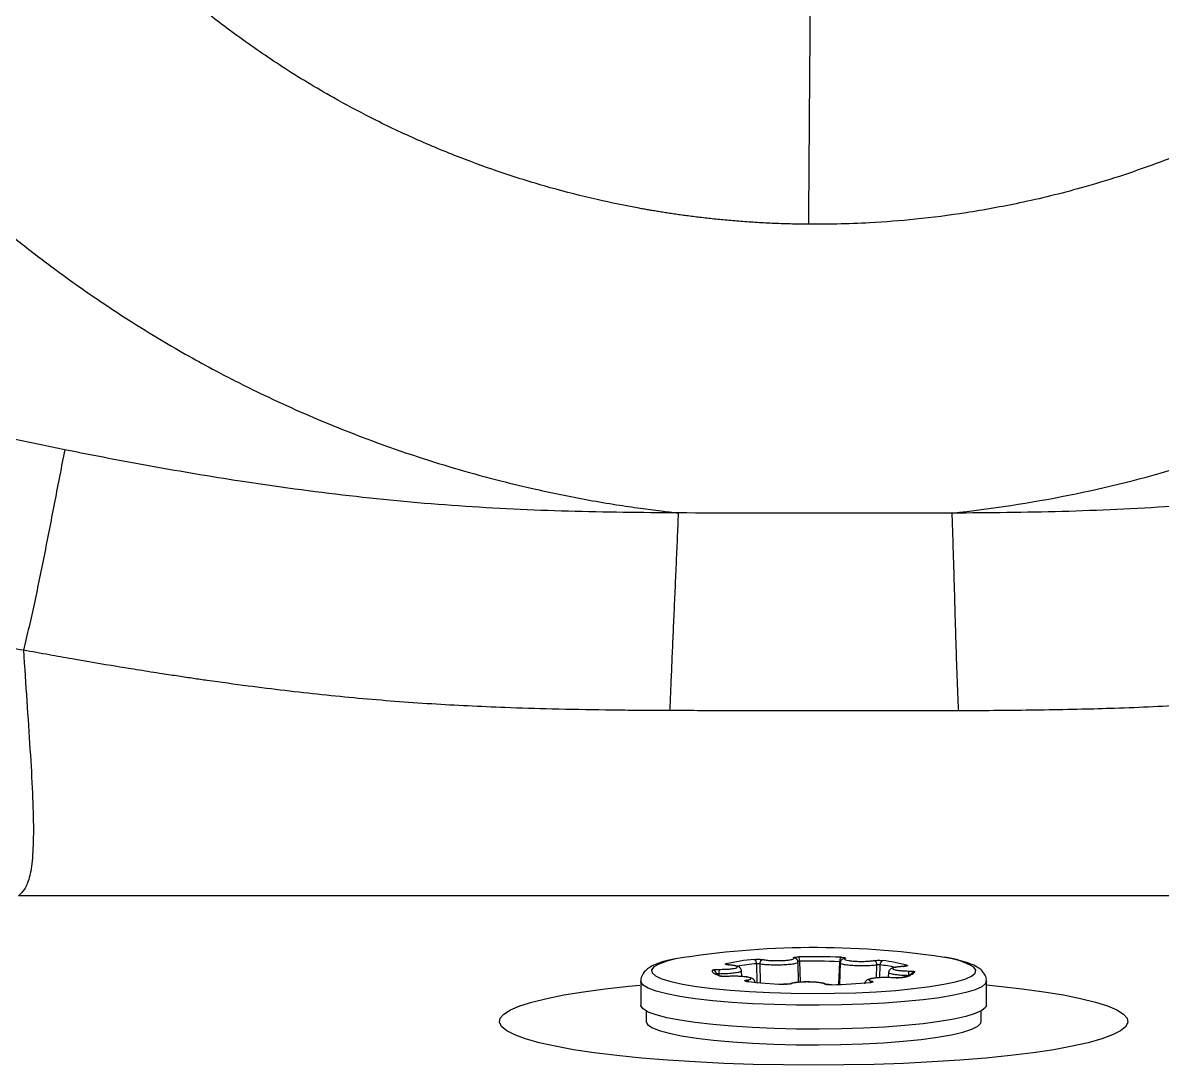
# Model space of a CAD drawing. Extents: x -54 to 18, y -18 to 89.
# Drawn here: x -31.5 to -26.06, y 7.1 to 12.07 of the extents above; entities that cross this region are included whole.
import ezdxf

# ---------------------------------------------------------------- set-up
doc = ezdxf.new("R2010")
doc.units = 0
doc.header["$MEASUREMENT"] = 0
doc.layers.add('GEOMETRY', color=2, linetype='Continuous', lineweight=25)

# ---------------------------------------------------------------- blocks, each defined once
blk = doc.blocks.new('2026 MINI-ASPIRE')
at = {"layer": 'GEOMETRY'}
for p, q in [((-10.4935, -41.0178), (-10.4939, -41.0178)), ((-4.7224, -42.8452), (-13.6433, -42.8453)), ((-10.2539, -43.1752), (-10.2522, -43.175)), ((-10.1169, -43.2586), (-10.1193, -43.1694)), ((-10.1051, -43.1708), (-10.1027, -43.2596)), ((-9.9194, -43.2582), (-9.9219, -43.1627)), ((-9.9151, -43.1578), (-9.9124, -43.2575)), ((-9.7271, -43.2684), (-9.7232, -43.1595)), ((-9.7209, -43.166), (-9.7244, -43.2683)), ((-9.5476, -43.2369), (-9.5454, -43.1757)), ((-9.531, -43.1745), (-9.5332, -43.2361)), ((-9.4203, -43.1822), (-9.4191, -43.1824)), ((-10.2998, -43.2184), (-10.2991, -43.228)), ((-10.2585, -43.2299), (-10.2598, -43.2298)), ((-10.1901, -43.2303), (-10.192, -43.2033)), ((-9.4901, -43.211), (-9.4918, -43.2355)), ((-9.4617, -43.2367), (-9.4634, -43.2368)), ((-10.6725, -43.2527), (-10.6725, -43.3666)), ((-9.9914, -43.2675), (-9.9905, -43.2673)), ((-9.5781, -43.2588), (-9.5762, -43.259)), ((-9.0225, -43.3666), (-9.0225, -43.2527)), ((-10.6475, -43.3947), (-10.6475, -43.4448)), ((-9.0475, -43.4448), (-9.0475, -43.3947))]:
    blk.add_line(p, q, dxfattribs=at)
at = {"layer": 'GEOMETRY', "flags": 128}
for points in [[(-10.5062, -43.1464), (-10.5488, -43.1573), (-10.5865, -43.1707), (-10.611, -43.1847), (-10.6219, -43.1991), (-10.6189, -43.2135), (-10.6022, -43.2277), (-10.5772, -43.2396)], [(-10.2982, -43.2276), (-10.3067, -43.2243), (-10.314, -43.2209), (-10.32, -43.2175), (-10.3248, -43.2141), (-10.3282, -43.2106), (-10.3303, -43.2071), (-10.3311, -43.2036), (-10.3306, -43.2001)], [(-10.2982, -43.2276), (-10.2947, -43.2278), (-10.2914, -43.2286)], [(-9.427, -43.2357), (-9.4253, -43.2353), (-9.422, -43.2352)], [(-9.1214, -43.241), (-9.0945, -43.2288), (-9.0767, -43.2146), (-9.0728, -43.2002), (-9.0826, -43.1858)], [(-9.8475, -43.6536), (-9.9922, -43.6526), (-10.1356, -43.6497), (-10.2764, -43.6449), (-10.4131, -43.6382), (-10.5445, -43.6297), (-10.6695, -43.6195), (-10.7867, -43.6076), (-10.8952, -43.5942), (-10.9939, -43.5795), (-11.0819, -43.5634), (-11.1584, -43.5463), (-11.2226, -43.5282), (-11.274, -43.5094), (-11.3121, -43.4899), (-11.3365, -43.47), (-11.347, -43.4499), (-11.3435, -43.4297), (-11.326, -43.4097), (-11.2948, -43.39), (-11.25, -43.3708), (-11.1921, -43.3523), (-11.1217, -43.3347), (-11.0393, -43.3181), (-10.9459, -43.3027), (-10.8421, -43.2886), (-10.7291, -43.276), (-10.6768, -43.2709)], [(-9.0225, -43.2531), (-9.0265, -43.2642), (-9.0443, -43.279), (-9.0758, -43.2933), (-9.1205, -43.307), (-9.1776, -43.3198), (-9.2462, -43.3314), (-9.3251, -43.3416), (-9.4129, -43.3503), (-9.5081, -43.3574), (-9.6092, -43.3627), (-9.7143, -43.366), (-9.8217, -43.3675), (-9.9296, -43.367), (-10.036, -43.3645), (-10.1393, -43.3601), (-10.2375, -43.3539), (-10.329, -43.346), (-10.4124, -43.3364), (-10.486, -43.3254), (-10.5487, -43.3132), (-10.5994, -43.3), (-10.6373, -43.2859), (-10.6616, -43.2713), (-10.672, -43.2563), (-10.6725, -43.2528)], [(-10.5772, -43.2396), (-10.5721, -43.2415), (-10.529, -43.2546), (-10.4737, -43.2668), (-10.4072, -43.2778), (-10.3308, -43.2875), (-10.2458, -43.2957), (-10.1536, -43.3023), (-10.056, -43.3071), (-9.9546, -43.31), (-9.8514, -43.3111), (-9.748, -43.3102), (-9.6465, -43.3074), (-9.5485, -43.3027), (-9.4559, -43.2963), (-9.3702, -43.2882), (-9.2931, -43.2786), (-9.2258, -43.2676), (-9.1697, -43.2555), (-9.1256, -43.2425), (-9.1214, -43.241)], [(-10.1664, -43.2538), (-10.1639, -43.2538), (-10.1638, -43.2538)], [(-9.9536, -43.2646), (-9.9573, -43.2648), (-9.9598, -43.2654)], [(-9.0225, -43.2705), (-8.9658, -43.276), (-8.8528, -43.2886), (-8.749, -43.3027), (-8.6556, -43.3181), (-8.5732, -43.3347), (-8.5028, -43.3523), (-8.4449, -43.3708), (-8.4001, -43.39), (-8.3689, -43.4097), (-8.3514, -43.4297), (-8.3479, -43.4499), (-8.3584, -43.47), (-8.3828, -43.4899), (-8.4209, -43.5094), (-8.4723, -43.5282), (-8.5365, -43.5463), (-8.613, -43.5634), (-8.701, -43.5795), (-8.7997, -43.5942), (-8.9082, -43.6076), (-9.0254, -43.6195), (-9.1504, -43.6297), (-9.2818, -43.6382), (-9.4185, -43.6449), (-9.5593, -43.6497), (-9.7027, -43.6526), (-9.8475, -43.6536)], [(-9.0225, -43.3666), (-9.0265, -43.378), (-9.0443, -43.3929), (-9.0758, -43.4072), (-9.1205, -43.4209), (-9.1776, -43.4336), (-9.2462, -43.4452), (-9.3251, -43.4555), (-9.4129, -43.4642), (-9.5081, -43.4713), (-9.6092, -43.4765), (-9.7143, -43.4799), (-9.8217, -43.4814), (-9.9296, -43.4809), (-10.036, -43.4784), (-10.1393, -43.474), (-10.2375, -43.4678), (-10.329, -43.4598), (-10.4124, -43.4503), (-10.486, -43.4393), (-10.5487, -43.4271), (-10.5994, -43.4138), (-10.6373, -43.3998), (-10.6616, -43.3851), (-10.672, -43.3702), (-10.6725, -43.3666)], [(-10.6475, -43.4448), (-10.6408, -43.4591), (-10.6201, -43.4737), (-10.5855, -43.4878), (-10.5378, -43.5011), (-10.4778, -43.5134), (-10.4065, -43.5245), (-10.3252, -43.5341), (-10.2354, -43.5422), (-10.1387, -43.5485), (-10.0368, -43.553), (-9.9315, -43.5556), (-9.8247, -43.5561), (-9.7184, -43.5547)], [(-9.7184, -43.5547), (-9.6143, -43.5513), (-9.5144, -43.5461), (-9.4204, -43.539), (-9.334, -43.5302), (-9.2568, -43.5199), (-9.1902, -43.5083), (-9.1353, -43.4956), (-9.093, -43.4819), (-9.0643, -43.4676), (-9.0495, -43.4528), (-9.0475, -43.4448)]]:
    blk.add_lwpolyline(points, dxfattribs=at)
at = {"layer": 'GEOMETRY'}
for centre, radius, start, end in [((-9.8412, -47.2099), 4.1175, 81.4906, 99.2945), ((-10.0369, -44.2083), 1.0637, 95.0739, 102.4126), ((-10.2673, -43.1868), 0.0175, 44.578, 84.2802), ((-10.0005, -44.4102), 1.2465, 95.4703, 99.8145), ((-10.1401, -43.1675), 0.0209, 354.9204, 64.0788), ((-10.0846, -43.1699), 0.0205, 101.1023, 182.6563), ((-9.9426, -43.1606), 0.0191, 42.2422, 91.5992), ((-9.8476, -46.5482), 3.4123, 87.8215, 91.1832), ((-9.9673, -43.1542), 0.0522, 356.0283, 19.6399), ((-9.8476, -46.4286), 3.2715, 87.8215, 91.1832), ((-9.6921, -43.1561), 0.0313, 145.4479, 186.1232), ((-9.6981, -43.1617), 0.018, 87.4182, 114.9398), ((-9.5659, -43.1742), 0.0206, 355.7693, 74.4574), ((-9.5106, -43.1733), 0.0204, 109.3545, 183.3444), ((-9.6433, -44.0748), 0.9073, 78.1549, 82.8891), ((-9.5912, -43.8263), 0.6763, 73.7837, 83.733), ((-9.4011, -43.1955), 0.0187, 94.0097, 131.3638), ((-9.2768, -43.5326), 0.3974, 60.7493, 83.5183), ((-10.3306, -43.2201), 0.0201, 4.3127, 89.7822), ((-10.1978, -43.2142), 0.1021, 169.7983, 182.364), ((-9.4346, -43.1351), 0.1009, 277.1559, 313.3786), ((-9.2342, -43.222), 0.1606, 173.5387, 181.5089), ((-9.3655, -43.2282), 0.0197, 89.1888, 149.0192), ((-10.1712, -43.2629), 0.0153, 31.9193, 79.6398), ((-9.9007, -40.9772), 2.292, 263.3432, 267.7304), ((-9.7965, -43.2855), 0.0195, 65.8021, 91.2579), ((-9.8238, -40.5335), 2.7366, 271.2932, 275.1896), ((-9.5666, -43.2695), 0.0166, 97.5534, 141.9306)]:
    blk.add_arc(centre, radius, start, end, dxfattribs=at)
for points, knots in [([(-9.8709, -39.6402), (-9.8859, -39.64), (-9.9154, -39.6397), (-9.9594, -39.6388), (-10.0025, -39.6374), (-10.0447, -39.6357), (-10.086, -39.6337), (-10.1264, -39.6314), (-10.1658, -39.6288), (-10.2043, -39.6259), (-10.2418, -39.6228), (-10.2784, -39.6195), (-10.3139, -39.616), (-10.3485, -39.6123), (-10.382, -39.6085), (-10.4145, -39.6046), (-10.4459, -39.6005), (-10.4763, -39.5965), (-10.5056, -39.5923), (-10.5338, -39.5882), (-10.561, -39.584), (-10.587, -39.5799), (-10.612, -39.5757), (-10.6358, -39.5717), (-10.6585, -39.5677), (-10.7404, -39.5529), (-10.8897, -39.5222), (-11.1079, -39.4666), (-11.326, -39.3992), (-11.5412, -39.3213), (-11.7516, -39.2335), (-11.9534, -39.1373), (-12.1658, -39.0236), (-12.3793, -38.8944), (-12.5948, -38.7462), (-12.749, -38.6277), (-12.8534, -38.5417), (-12.9177, -38.4868), (-12.9812, -38.4305), (-13.0439, -38.3728), (-13.1058, -38.3139), (-13.1462, -38.2737), (-13.1664, -38.2535)], [0, 0, 0, 0, 0.01221, 0.024194, 0.035947, 0.047464, 0.05874, 0.069771, 0.080553, 0.09108, 0.10135, 0.111358, 0.1211, 0.130573, 0.139771, 0.148693, 0.157335, 0.165692, 0.173763, 0.181544, 0.189032, 0.196223, 0.203117, 0.209709, 0.215998, 0.221981, 0.27774, 0.340703, 0.406085, 0.464337, 0.527849, 0.592467, 0.647115, 0.724868, 0.796442, 0.860943, 0.883928, 0.906994, 0.930138, 0.953356, 0.976644, 1, 1, 1, 1]), ([(-6.5056, -38.2535), (-6.5162, -38.264), (-6.5373, -38.2852), (-6.5695, -38.3167), (-6.6021, -38.348), (-6.6352, -38.3792), (-6.6687, -38.4102), (-6.7027, -38.441), (-6.7372, -38.4716), (-6.7722, -38.5021), (-6.8077, -38.5323), (-6.8436, -38.5624), (-6.88, -38.5922), (-6.9168, -38.6218), (-6.9542, -38.6512), (-6.992, -38.6803), (-7.0303, -38.7092), (-7.0691, -38.7378), (-7.1083, -38.7661), (-7.2117, -38.8392), (-7.3501, -38.9298), (-7.554, -39.0499), (-7.7393, -39.1478), (-7.9513, -39.2469), (-8.1612, -39.3333), (-8.3715, -39.4077), (-8.6058, -39.4785), (-8.8495, -39.5382), (-9.1142, -39.5866), (-9.3527, -39.6171), (-9.5588, -39.6333), (-9.7163, -39.6393), (-9.8138, -39.6405), (-9.8586, -39.6403), (-9.8709, -39.6402)], [0, 0, 0, 0, 0.011976, 0.024014, 0.036114, 0.048275, 0.060498, 0.072783, 0.085128, 0.097536, 0.110004, 0.122533, 0.135123, 0.147773, 0.160484, 0.173254, 0.186085, 0.198975, 0.211925, 0.224934, 0.300646, 0.344601, 0.41485, 0.468775, 0.532381, 0.596954, 0.647718, 0.728786, 0.798175, 0.863611, 0.921762, 0.964011, 0.990125, 1, 1, 1, 1]), ([(-9.8709, -39.6402), (-9.8706, -39.595), (-9.8703, -39.5499), (-9.8696, -39.4599), (-9.8693, -39.4148), (-9.8686, -39.3248), (-9.8683, -39.2797), (-9.8676, -39.1896), (-9.8673, -39.1445), (-9.8666, -39.0545), (-9.8662, -39.0095), (-9.8656, -38.9195), (-9.8652, -38.8746), (-9.8646, -38.7849), (-9.8642, -38.7401), (-9.8636, -38.6504), (-9.8632, -38.6055), (-9.8629, -38.5605)], [0, 0, 0, 0, 0.125, 0.125, 0.25, 0.25, 0.375, 0.375, 0.5, 0.5, 0.625, 0.625, 0.75, 0.75, 0.875, 0.875, 1, 1, 1, 1]), ([(-14.2076, -39.2099), (-14.1959, -39.2219), (-14.1712, -39.2471), (-14.1317, -39.2866), (-14.0878, -39.3296), (-14.0394, -39.3761), (-13.9864, -39.4259), (-13.9286, -39.4788), (-13.8661, -39.5345), (-13.7986, -39.593), (-13.7249, -39.655), (-13.6181, -39.7416), (-13.4904, -39.8399), (-13.348, -39.9427), (-13.2276, -40.025), (-13.1003, -40.108), (-12.9706, -40.1881), (-12.8314, -40.2689), (-12.6826, -40.3503), (-12.4638, -40.4616), (-12.1444, -40.6052), (-11.7534, -40.7496), (-11.4189, -40.8468), (-11.1456, -40.9123), (-10.9611, -40.9497), (-10.7939, -40.9781), (-10.6797, -40.995), (-10.5815, -41.0079), (-10.5213, -41.0147), (-10.4939, -41.0178)], [0, 0, 0, 0, 0.011902, 0.025155, 0.039752, 0.055687, 0.072951, 0.091536, 0.11143, 0.132622, 0.1551, 0.180041, 0.230501, 0.269845, 0.305089, 0.334313, 0.378096, 0.4136, 0.448862, 0.498915, 0.588329, 0.698042, 0.795448, 0.836198, 0.898096, 0.929507, 0.956893, 0.98036, 1, 1, 1, 1]), ([(-9.1865, -41.0187), (-8.9986, -40.9985), (-8.813, -40.9699), (-8.4487, -40.8965), (-8.2699, -40.8518), (-7.921, -40.748), (-7.7509, -40.6889), (-7.4207, -40.558), (-7.2607, -40.4862), (-6.9518, -40.3318), (-6.8029, -40.2492), (-6.517, -40.075), (-6.38, -39.9835), (-5.9872, -39.6984), (-5.75, -39.4943), (-5.5369, -39.283)], [0, 0, 0, 0, 0.125, 0.125, 0.25, 0.25, 0.375, 0.375, 0.5, 0.5, 0.625, 0.625, 0.75, 0.75, 1, 1, 1, 1]), ([(-13.5427, -40.6913), (-13.5838, -40.6829), (-13.6249, -40.6745), (-13.7069, -40.657), (-13.7478, -40.6477), (-13.8291, -40.6269), (-13.8694, -40.6152), (-13.9494, -40.5892), (-13.989, -40.5747), (-14.0286, -40.5599)], [0, 0, 0, 0, 0.25, 0.25, 0.5, 0.5, 0.75, 0.75, 1, 1, 1, 1]), ([(-13.4222, -40.7161), (-13.4302, -40.7566), (-13.4381, -40.7972), (-13.454, -40.8787), (-13.4619, -40.9197), (-13.4778, -41.0019), (-13.4857, -41.043), (-13.5017, -41.1253), (-13.5097, -41.1663), (-13.5259, -41.2478), (-13.534, -41.2882), (-13.5505, -41.368), (-13.5588, -41.4075), (-13.5756, -41.4851), (-13.5842, -41.5233), (-13.6015, -41.5987), (-13.6102, -41.6359), (-13.619, -41.6729)], [0, 0, 0, 0, 0.125, 0.125, 0.25, 0.25, 0.375, 0.375, 0.5, 0.5, 0.625, 0.625, 0.75, 0.75, 0.875, 0.875, 1, 1, 1, 1]), ([(-12.5844, -40.8664), (-12.7247, -40.8448), (-12.8646, -40.8213), (-13.1438, -40.771), (-13.2831, -40.7442), (-13.4221, -40.7161)], [0, 0, 0, 0, 0.5, 0.5, 1, 1, 1, 1]), ([(-10.4939, -41.0178), (-10.6687, -41.0167), (-10.8436, -41.0149), (-11.1931, -41.0048), (-11.3678, -40.9966), (-11.7165, -40.9724), (-11.8906, -40.9563), (-12.2381, -40.9166), (-12.4115, -40.893), (-12.5844, -40.8664)], [0, 0, 0, 0, 0.25, 0.25, 0.5, 0.5, 0.75, 0.75, 1, 1, 1, 1]), ([(-7.0954, -40.8695), (-7.2684, -40.8961), (-7.4417, -40.9197), (-7.7893, -40.9591), (-7.9635, -40.9749), (-8.3124, -40.9984), (-8.4871, -41.0063), (-8.8367, -41.0159), (-9.0116, -41.0178), (-9.1865, -41.0187)], [0, 0, 0, 0, 0.25, 0.25, 0.5, 0.5, 0.75, 0.75, 1, 1, 1, 1]), ([(-10.4939, -41.0178), (-10.4956, -41.0586), (-10.4974, -41.0995), (-10.5008, -41.1817), (-10.5026, -41.223), (-10.5062, -41.3058), (-10.508, -41.3472), (-10.5117, -41.4298), (-10.5135, -41.4708), (-10.5171, -41.5519), (-10.5189, -41.592), (-10.5223, -41.6704), (-10.524, -41.7088), (-10.5272, -41.7838), (-10.5288, -41.8204), (-10.5318, -41.8918), (-10.5333, -41.9267), (-10.5348, -41.9613)], [0, 0, 0, 0, 0.125, 0.125, 0.25, 0.25, 0.375, 0.375, 0.5, 0.5, 0.625, 0.625, 0.75, 0.75, 0.875, 0.875, 1, 1, 1, 1]), ([(-9.1865, -41.0187), (-9.4044, -41.0197), (-9.6221, -41.0196), (-10.0577, -41.0193), (-10.2755, -41.0192), (-10.4935, -41.0178)], [0, 0, 0, 0, 0.5, 0.5, 1, 1, 1, 1]), ([(-9.1552, -41.9623), (-9.1568, -41.9278), (-9.1583, -41.8929), (-9.1612, -41.8214), (-9.1626, -41.7848), (-9.1653, -41.7098), (-9.1666, -41.6714), (-9.169, -41.5929), (-9.1702, -41.5529), (-9.1725, -41.4718), (-9.1736, -41.4307), (-9.176, -41.3481), (-9.1772, -41.3067), (-9.1797, -41.2239), (-9.181, -41.1825), (-9.1837, -41.1003), (-9.1851, -41.0594), (-9.1865, -41.0187)], [0, 0, 0, 0, 0.125, 0.125, 0.25, 0.25, 0.375, 0.375, 0.5, 0.5, 0.625, 0.625, 0.75, 0.75, 0.875, 0.875, 1, 1, 1, 1]), ([(-13.619, -41.6733), (-13.6607, -41.6655), (-13.7434, -41.65), (-13.8655, -41.6258), (-13.9862, -41.5996), (-14.0881, -41.5743), (-14.1729, -41.5506), (-14.2348, -41.532), (-14.2908, -41.5138), (-14.3428, -41.496), (-14.3965, -41.4766), (-14.4525, -41.4552), (-14.4899, -41.4398), (-14.5088, -41.4319)], [0, 0, 0, 0, 0.137873, 0.273595, 0.404673, 0.538882, 0.614417, 0.690555, 0.748558, 0.805525, 0.868793, 0.933615, 1, 1, 1, 1]), ([(-13.619, -41.6733), (-13.6142, -41.7543), (-13.6088, -41.8355), (-13.5981, -41.9943), (-13.5929, -42.072), (-13.5835, -42.2196), (-13.5795, -42.2896), (-13.5738, -42.4184), (-13.5721, -42.4772), (-13.572, -42.5813), (-13.5735, -42.6265), (-13.58, -42.7026), (-13.585, -42.7335), (-13.5982, -42.7823), (-13.6062, -42.8002), (-13.6241, -42.8274), (-13.634, -42.8366), (-13.6433, -42.8453)], [0, 0, 0, 0, 0.125, 0.125, 0.25, 0.25, 0.375, 0.375, 0.5, 0.5, 0.625, 0.625, 0.75, 0.75, 0.875, 0.875, 1, 1, 1, 1]), ([(-12.7418, -41.8175), (-12.7637, -41.8144), (-12.8094, -41.8078), (-12.8811, -41.7971), (-12.9673, -41.784), (-13.0655, -41.7686), (-13.2092, -41.7453), (-13.3525, -41.721), (-13.501, -41.6946), (-13.578, -41.6804), (-13.619, -41.6729)], [0, 0, 0, 0, 0.074489, 0.155968, 0.244439, 0.368814, 0.491174, 0.735616, 0.859362, 1, 1, 1, 1]), ([(-10.5348, -41.9612), (-10.5554, -41.9612), (-10.6163, -41.961), (-10.7183, -41.9602), (-10.8847, -41.9582), (-11.0859, -41.9546), (-11.305, -41.948), (-11.4965, -41.9396), (-11.6718, -41.9298), (-11.846, -41.9177), (-12.0208, -41.9032), (-12.1958, -41.8861), (-12.3714, -41.8664), (-12.5538, -41.8436), (-12.677, -41.8265), (-12.7418, -41.8175)], [0, 0, 0, 0, 0.027892, 0.082452, 0.138096, 0.25326, 0.354829, 0.434846, 0.512799, 0.592676, 0.671444, 0.750551, 0.831181, 0.911165, 1, 1, 1, 1]), ([(-6.9397, -41.8211), (-6.9668, -41.8249), (-7.0202, -41.8323), (-7.0989, -41.8429), (-7.1749, -41.8527), (-7.2481, -41.8619), (-7.3572, -41.8749), (-7.5023, -41.8908), (-7.6841, -41.9081), (-7.8657, -41.9226), (-8.0464, -41.9344), (-8.2287, -41.9438), (-8.4026, -41.9506), (-8.5758, -41.9555), (-8.7452, -41.9587), (-8.9223, -41.961), (-9.0587, -41.962), (-9.1371, -41.9623), (-9.1552, -41.9623)], [0, 0, 0, 0, 0.037093, 0.072899, 0.107418, 0.140651, 0.1726, 0.256059, 0.337891, 0.419336, 0.501965, 0.582408, 0.665632, 0.736752, 0.81611, 0.894196, 0.975606, 1, 1, 1, 1]), ([(-9.8919, -41.962), (-10.0273, -41.9619), (-10.2087, -41.9618), (-10.423, -41.9615), (-10.5019, -41.9613), (-10.5348, -41.9612)], [0, 0, 0, 0, 0.632072, 0.846506, 1, 1, 1, 1]), ([(-9.1552, -41.9623), (-9.1863, -41.9624), (-9.2545, -41.9625), (-9.3659, -41.9626), (-9.5167, -41.9625), (-9.6941, -41.9622), (-9.8282, -41.962), (-9.8919, -41.962)], [0, 0, 0, 0, 0.126511, 0.277718, 0.453622, 0.74083, 1, 1, 1, 1]), ([(-10.5167, -43.1475), (-10.5264, -43.1496), (-10.5555, -43.1559), (-10.5935, -43.1682), (-10.6264, -43.1831), (-10.6501, -43.2005), (-10.6651, -43.2203), (-10.6737, -43.2405), (-10.6718, -43.2512), (-10.6715, -43.2529)], [0, 0, 0, 0, 0.115601, 0.345086, 0.585795, 0.734571, 0.859516, 0.976907, 1, 1, 1, 1]), ([(-10.2983, -43.1961), (-10.2886, -43.1961), (-10.2699, -43.196), (-10.2446, -43.1942), (-10.2253, -43.1915), (-10.2135, -43.1881), (-10.2105, -43.1843), (-10.2169, -43.1806), (-10.2314, -43.1773), (-10.2464, -43.1759), (-10.2539, -43.1752)], [0, 0, 0, 0, 0.131952, 0.255996, 0.380084, 0.504168, 0.628204, 0.752168, 0.876083, 1, 1, 1, 1]), ([(-10.2539, -43.1752), (-10.2567, -43.1749), (-10.2623, -43.1744), (-10.2678, -43.1731), (-10.2701, -43.1717), (-10.2692, -43.1704), (-10.2666, -43.1697), (-10.2656, -43.1694)], [0, 0, 0, 0, 0.211413, 0.42284, 0.63392, 0.844474, 1, 1, 1, 1]), ([(-10.255, -43.1748), (-10.255, -43.1748), (-10.257, -43.1746), (-10.2591, -43.1743), (-10.261, -43.1739), (-10.261, -43.1739), (-10.261, -43.1739)], [0, 0, 0, 0, 0.010278, 0.508082, 0.8465, 1, 1, 1, 1]), ([(-10.1923, -43.2033), (-10.1923, -43.2026), (-10.192, -43.199), (-10.1949, -43.1933), (-10.1994, -43.1878), (-10.2052, -43.184), (-10.2143, -43.1803), (-10.2298, -43.1772), (-10.2481, -43.1751), (-10.2593, -43.1746), (-10.2603, -43.1745)], [0, 0, 0, 0, 0.022905, 0.109773, 0.185968, 0.269266, 0.396031, 0.681465, 0.968924, 1, 1, 1, 1]), ([(-10.131, -43.1487), (-10.1281, -43.1485), (-10.1222, -43.148), (-10.1119, -43.1478), (-10.102, -43.1481), (-10.0938, -43.1488), (-10.0902, -43.1495), (-10.0886, -43.1497)], [0, 0, 0, 0, 0.210165, 0.420329, 0.630576, 0.841225, 1, 1, 1, 1]), ([(-10.1051, -43.1708), (-10.1057, -43.1706), (-10.1069, -43.1701), (-10.1096, -43.1695), (-10.1129, -43.1691), (-10.1164, -43.1691), (-10.1183, -43.1693), (-10.1193, -43.1694)], [0, 0, 0, 0, 0.160472, 0.372368, 0.582457, 0.791373, 1, 1, 1, 1]), ([(-9.9234, -43.1627), (-9.9231, -43.1634), (-9.9221, -43.1655), (-9.9329, -43.169), (-9.9536, -43.1725), (-9.9827, -43.1749), (-10.0161, -43.1761), (-10.05, -43.1758), (-10.0822, -43.1741), (-10.0973, -43.1719), (-10.1051, -43.1708)], [0, 0, 0, 0, 0.0646939, 0.1970106, 0.32934, 0.4617213, 0.5941532, 0.7266126, 0.8590644, 1, 1, 1, 1]), ([(-10.0886, -43.1497), (-10.0824, -43.1508), (-10.0703, -43.1528), (-10.0445, -43.1544), (-10.0173, -43.1548), (-9.9905, -43.1539), (-9.9673, -43.1519), (-9.9505, -43.1489), (-9.9411, -43.1453), (-9.9425, -43.1428), (-9.9432, -43.1415)], [0, 0, 0, 0, 0.131952, 0.255996, 0.380084, 0.504168, 0.628204, 0.752168, 0.876083, 1, 1, 1, 1]), ([(-9.9432, -43.1415), (-9.9434, -43.141), (-9.944, -43.1401), (-9.9405, -43.1387), (-9.9341, -43.1376), (-9.9262, -43.1369), (-9.9205, -43.1367), (-9.9181, -43.1366)], [0, 0, 0, 0, 0.211413, 0.42284, 0.63392, 0.844474, 1, 1, 1, 1]), ([(-9.9224, -43.1626), (-9.9224, -43.1606), (-9.9226, -43.1558), (-9.9263, -43.1497), (-9.9306, -43.1454), (-9.9332, -43.144), (-9.9343, -43.1435)], [0, 0, 0, 0, 0.221571, 0.51955, 0.806048, 1, 1, 1, 1]), ([(-9.9151, -43.1578), (-9.916, -43.1578), (-9.9179, -43.1578), (-9.9205, -43.1581), (-9.9226, -43.1588), (-9.9236, -43.1594), (-9.9235, -43.1599), (-9.9235, -43.1601)], [0, 0, 0, 0, 0.173204, 0.407796, 0.64401, 0.882176, 1, 1, 1, 1]), ([(-9.7197, -43.1597), (-9.7199, -43.1597), (-9.7208, -43.1595), (-9.7221, -43.1595), (-9.7232, -43.1595)], [0, 0, 0, 0, 0.17197, 1, 1, 1, 1]), ([(-9.5454, -43.1757), (-9.5537, -43.1766), (-9.5702, -43.1785), (-9.603, -43.1796), (-9.6371, -43.1795), (-9.6695, -43.1778), (-9.6967, -43.1749), (-9.7142, -43.1711), (-9.7222, -43.168), (-9.7203, -43.1663), (-9.72, -43.166)], [0, 0, 0, 0, 0.139106, 0.278173, 0.417253, 0.556388, 0.695575, 0.834792, 0.974001, 1, 1, 1, 1]), ([(-9.7055, -43.1456), (-9.7069, -43.1461), (-9.7103, -43.1473), (-9.7156, -43.1519), (-9.7202, -43.1588), (-9.7204, -43.1639), (-9.7205, -43.166)], [0, 0, 0, 0, 0.22179, 0.527908, 0.806376, 1, 1, 1, 1]), ([(-9.7179, -43.1384), (-9.7147, -43.1385), (-9.7084, -43.1389), (-9.7012, -43.1399), (-9.6967, -43.1412), (-9.6954, -43.1425), (-9.6967, -43.1433), (-9.6973, -43.1436)], [0, 0, 0, 0, 0.210165, 0.420329, 0.630576, 0.841225, 1, 1, 1, 1]), ([(-9.6973, -43.1436), (-9.6992, -43.145), (-9.7029, -43.1475), (-9.696, -43.1513), (-9.6814, -43.1546), (-9.6598, -43.1569), (-9.6338, -43.1582), (-9.6065, -43.1581), (-9.5803, -43.1569), (-9.567, -43.1552), (-9.5604, -43.1543)], [0, 0, 0, 0, 0.131952, 0.255996, 0.380084, 0.504168, 0.628204, 0.752168, 0.876083, 1, 1, 1, 1]), ([(-9.5604, -43.1543), (-9.5579, -43.154), (-9.5529, -43.1533), (-9.5431, -43.1529), (-9.5329, -43.1529), (-9.5239, -43.1533), (-9.5193, -43.1538), (-9.5174, -43.154)], [0, 0, 0, 0, 0.211413, 0.42284, 0.63392, 0.844474, 1, 1, 1, 1]), ([(-9.531, -43.1745), (-9.5317, -43.1744), (-9.5332, -43.1742), (-9.5362, -43.1741), (-9.5396, -43.1744), (-9.5429, -43.1749), (-9.5446, -43.1754), (-9.5454, -43.1757)], [0, 0, 0, 0, 0.154409, 0.363544, 0.574125, 0.786447, 1, 1, 1, 1]), ([(-9.424, -43.1827), (-9.429, -43.183), (-9.4445, -43.1838), (-9.462, -43.1868), (-9.474, -43.1901), (-9.4827, -43.1956), (-9.4885, -43.2025), (-9.4894, -43.2082), (-9.4898, -43.2108)], [0, 0, 0, 0, 0.150082, 0.463869, 0.702321, 0.818456, 0.917026, 1, 1, 1, 1]), ([(-9.4191, -43.1824), (-9.4277, -43.183), (-9.4443, -43.1842), (-9.4616, -43.1873), (-9.4706, -43.1909), (-9.4704, -43.1948), (-9.4612, -43.1984), (-9.444, -43.2013), (-9.4207, -43.2034), (-9.4027, -43.2038), (-9.3938, -43.204)], [0, 0, 0, 0, 0.131952, 0.255996, 0.380084, 0.504168, 0.628204, 0.752168, 0.876083, 1, 1, 1, 1]), ([(-9.4086, -43.1809), (-9.4085, -43.1809), (-9.4085, -43.1809), (-9.4093, -43.1811), (-9.4115, -43.1815), (-9.4152, -43.1819), (-9.4187, -43.1821), (-9.4203, -43.1822)], [0, 0, 0, 0, 0.041975, 0.20624, 0.437882, 0.734464, 1, 1, 1, 1]), ([(-9.4024, -43.1769), (-9.4013, -43.1773), (-9.3993, -43.1782), (-9.4006, -43.1797), (-9.4049, -43.1809), (-9.4115, -43.1819), (-9.4168, -43.1823), (-9.4191, -43.1824)], [0, 0, 0, 0, 0.210165, 0.420329, 0.630576, 0.841225, 1, 1, 1, 1]), ([(-9.0502, -43.1973), (-9.0557, -43.1931), (-9.0709, -43.1817), (-9.1004, -43.1686), (-9.1456, -43.1544), (-9.1871, -43.1444), (-9.2169, -43.1393), (-9.2234, -43.1382)], [0, 0, 0, 0, 0.138919, 0.385313, 0.646843, 0.922819, 1, 1, 1, 1]), ([(-10.3306, -43.2001), (-10.3301, -43.1996), (-10.3291, -43.1987), (-10.3235, -43.1975), (-10.3156, -43.1966), (-10.3067, -43.1961), (-10.3008, -43.1961), (-10.2983, -43.1961)], [0, 0, 0, 0, 0.210165, 0.420329, 0.630576, 0.841225, 1, 1, 1, 1]), ([(-10.2915, -43.2286), (-10.2955, -43.2271), (-10.3053, -43.2234), (-10.3124, -43.2179), (-10.3119, -43.2189), (-10.3117, -43.2191)], [0, 0, 0, 0, 0.328225, 0.80567, 1, 1, 1, 1]), ([(-10.2998, -43.2184), (-10.3007, -43.2183), (-10.3026, -43.218), (-10.3056, -43.2178), (-10.3083, -43.2178), (-10.3102, -43.2181), (-10.3105, -43.2184), (-10.3106, -43.2186)], [0, 0, 0, 0, 0.160472, 0.372368, 0.582457, 0.791373, 1, 1, 1, 1]), ([(-10.1927, -43.2033), (-10.1931, -43.2046), (-10.194, -43.2074), (-10.2088, -43.2116), (-10.2327, -43.2152), (-10.2643, -43.2178), (-10.2877, -43.2182), (-10.2998, -43.2184)], [0, 0, 0, 0, 0.172066, 0.375761, 0.579499, 0.783225, 1, 1, 1, 1]), ([(-10.2585, -43.2299), (-10.2618, -43.2301), (-10.2683, -43.2304), (-10.2786, -43.2302), (-10.2878, -43.2296), (-10.2946, -43.2287), (-10.2971, -43.2279), (-10.2982, -43.2276)], [0, 0, 0, 0, 0.211413, 0.42284, 0.63392, 0.844474, 1, 1, 1, 1]), ([(-10.2749, -43.23), (-10.2769, -43.2299), (-10.2815, -43.2298), (-10.2869, -43.2293), (-10.2904, -43.2288), (-10.2918, -43.2285), (-10.2916, -43.2285), (-10.2916, -43.2285)], [0, 0, 0, 0, 0.2363041, 0.5489112, 0.7896687, 0.9514766, 1, 1, 1, 1]), ([(-10.2599, -43.2297), (-10.2609, -43.2298), (-10.2644, -43.2301), (-10.27, -43.2302), (-10.2739, -43.23), (-10.2749, -43.23)], [0, 0, 0, 0, 0.220898, 0.786181, 1, 1, 1, 1]), ([(-10.1274, -43.2587), (-10.1276, -43.2563), (-10.1281, -43.2514), (-10.1323, -43.2453), (-10.1375, -43.2408), (-10.1449, -43.2371), (-10.1564, -43.2339), (-10.178, -43.2307), (-10.209, -43.2289), (-10.2384, -43.2286), (-10.2537, -43.2296), (-10.2591, -43.23)], [0, 0, 0, 0, 0.045537, 0.095058, 0.14504, 0.209102, 0.33576, 0.520383, 0.713494, 0.900113, 1, 1, 1, 1]), ([(-10.1685, -43.2478), (-10.1627, -43.2468), (-10.1514, -43.2447), (-10.1456, -43.2408), (-10.1487, -43.237), (-10.1608, -43.2336), (-10.1803, -43.2309), (-10.2051, -43.2293), (-10.2326, -43.2288), (-10.2499, -43.2296), (-10.2585, -43.2299)], [0, 0, 0, 0, 0.131952, 0.255996, 0.380084, 0.504168, 0.628204, 0.752168, 0.876083, 1, 1, 1, 1]), ([(-9.4676, -43.2366), (-9.4726, -43.2362), (-9.4873, -43.235), (-9.5161, -43.235), (-9.5477, -43.2365), (-9.5742, -43.2401), (-9.5877, -43.2431), (-9.5983, -43.251), (-9.6031, -43.2582), (-9.6034, -43.2632), (-9.6035, -43.2651)], [0, 0, 0, 0, 0.093938, 0.276499, 0.456378, 0.640073, 0.839298, 0.908481, 0.964244, 1, 1, 1, 1]), ([(-9.4634, -43.2368), (-9.4723, -43.2363), (-9.4894, -43.2352), (-9.5177, -43.2353), (-9.5435, -43.2366), (-9.5649, -43.239), (-9.5794, -43.2422), (-9.5853, -43.2459), (-9.5824, -43.2498), (-9.5733, -43.252), (-9.5688, -43.253)], [0, 0, 0, 0, 0.131952, 0.255996, 0.380084, 0.504168, 0.628204, 0.752168, 0.876083, 1, 1, 1, 1]), ([(-9.3947, -43.2263), (-9.4059, -43.2259), (-9.4283, -43.2251), (-9.4575, -43.2222), (-9.4786, -43.2182), (-9.4898, -43.2143), (-9.489, -43.212), (-9.4887, -43.2111)], [0, 0, 0, 0, 0.220103, 0.440144, 0.660206, 0.880355, 1, 1, 1, 1]), ([(-9.422, -43.2352), (-9.4239, -43.2356), (-9.4277, -43.2364), (-9.4365, -43.2372), (-9.4464, -43.2375), (-9.4558, -43.2374), (-9.4612, -43.237), (-9.4634, -43.2368)], [0, 0, 0, 0, 0.210165, 0.420329, 0.630576, 0.841225, 1, 1, 1, 1]), ([(-9.4453, -43.2372), (-9.4475, -43.2372), (-9.4527, -43.2372), (-9.4587, -43.237), (-9.4614, -43.2367), (-9.4617, -43.2367)], [0, 0, 0, 0, 0.381664, 0.918509, 1, 1, 1, 1]), ([(-9.427, -43.2357), (-9.427, -43.2357), (-9.427, -43.2357), (-9.4281, -43.2359), (-9.4308, -43.2363), (-9.4358, -43.2368), (-9.4411, -43.2372), (-9.4445, -43.2372), (-9.4453, -43.2372)], [0, 0, 0, 0, 0.015333, 0.155625, 0.337163, 0.598302, 0.908517, 1, 1, 1, 1]), ([(-9.3829, -43.2186), (-9.3828, -43.2185), (-9.3826, -43.2183), (-9.3907, -43.224), (-9.4064, -43.23), (-9.4212, -43.2341), (-9.427, -43.2357)], [0, 0, 0, 0, 0.12507, 0.435787, 0.780479, 1, 1, 1, 1]), ([(-9.3938, -43.204), (-9.3904, -43.204), (-9.3837, -43.2042), (-9.3749, -43.205), (-9.3685, -43.2061), (-9.3652, -43.2073), (-9.3653, -43.2081), (-9.3653, -43.2085)], [0, 0, 0, 0, 0.211413, 0.42284, 0.63392, 0.844474, 1, 1, 1, 1]), ([(-9.0238, -43.2539), (-9.0234, -43.2504), (-9.0219, -43.2377), (-9.0324, -43.2149), (-9.0439, -43.2035), (-9.0502, -43.1973)], [0, 0, 0, 0, 0.141645, 0.524992, 1, 1, 1, 1]), ([(-10.1664, -43.2538), (-10.1687, -43.2535), (-10.1733, -43.2528), (-10.1766, -43.2514), (-10.1767, -43.25), (-10.1738, -43.2488), (-10.1701, -43.2481), (-10.1685, -43.2478)], [0, 0, 0, 0, 0.210165, 0.420329, 0.630576, 0.841225, 1, 1, 1, 1]), ([(-10.1638, -43.2538), (-10.1643, -43.2537), (-10.166, -43.2535), (-10.1676, -43.2532), (-10.1679, -43.2531), (-10.168, -43.2531)], [0, 0, 0, 0, 0.194681, 0.68161, 1, 1, 1, 1]), ([(-9.9536, -43.2646), (-9.9549, -43.2651), (-9.9573, -43.2659), (-9.9647, -43.2669), (-9.9739, -43.2676), (-9.9833, -43.2677), (-9.989, -43.2676), (-9.9914, -43.2675)], [0, 0, 0, 0, 0.2114135, 0.4228402, 0.6339199, 0.8444744, 1, 1, 1, 1]), ([(-9.9611, -43.2659), (-9.9611, -43.2659), (-9.9612, -43.2659), (-9.9626, -43.2662), (-9.9657, -43.2667), (-9.9712, -43.2672), (-9.9789, -43.2675), (-9.986, -43.2675), (-9.9896, -43.2673), (-9.9904, -43.2673)], [0, 0, 0, 0, 0.056567, 0.156336, 0.290831, 0.471094, 0.68679, 0.924582, 1, 1, 1, 1]), ([(-9.7833, -43.2713), (-9.7835, -43.2711), (-9.7853, -43.269), (-9.7899, -43.2666), (-9.7992, -43.2626), (-9.8152, -43.2596), (-9.8431, -43.2569), (-9.8756, -43.256), (-9.9086, -43.2567), (-9.9374, -43.2598), (-9.953, -43.2618), (-9.9608, -43.2661), (-9.9627, -43.2671)], [0, 0, 0, 0, 0.004705, 0.045586, 0.105804, 0.24668, 0.382482, 0.525, 0.665112, 0.806217, 0.953837, 1, 1, 1, 1]), ([(-9.797, -43.266), (-9.7994, -43.2647), (-9.804, -43.2621), (-9.8221, -43.2591), (-9.8453, -43.2571), (-9.8722, -43.2563), (-9.8995, -43.2567), (-9.924, -43.2584), (-9.9438, -43.2611), (-9.9503, -43.2634), (-9.9536, -43.2646)], [0, 0, 0, 0, 0.131952, 0.255996, 0.380084, 0.504168, 0.628204, 0.752168, 0.876083, 1, 1, 1, 1]), ([(-9.762, -43.2695), (-9.7654, -43.2695), (-9.7721, -43.2696), (-9.7819, -43.2691), (-9.7899, -43.2682), (-9.7951, -43.2671), (-9.7964, -43.2663), (-9.797, -43.266)], [0, 0, 0, 0, 0.210165, 0.420329, 0.630576, 0.841225, 1, 1, 1, 1]), ([(-9.7637, -43.2693), (-9.7644, -43.2693), (-9.7681, -43.2694), (-9.7749, -43.2692), (-9.7821, -43.2688), (-9.7865, -43.2682), (-9.7886, -43.2678), (-9.7886, -43.2678), (-9.7886, -43.2678)], [0, 0, 0, 0, 0.067563, 0.341056, 0.586586, 0.788778, 0.929462, 1, 1, 1, 1]), ([(-9.5717, -43.2579), (-9.5717, -43.2579), (-9.5715, -43.2579), (-9.5724, -43.2581), (-9.5743, -43.2584), (-9.5768, -43.2587), (-9.5781, -43.2588)], [0, 0, 0, 0, 0.059221, 0.279416, 0.597779, 1, 1, 1, 1]), ([(-9.5688, -43.253), (-9.5671, -43.2535), (-9.5636, -43.2543), (-9.5626, -43.2557), (-9.5648, -43.2571), (-9.5697, -43.2582), (-9.5743, -43.2587), (-9.5762, -43.259)], [0, 0, 0, 0, 0.211413, 0.42284, 0.63392, 0.844474, 1, 1, 1, 1])]:
    blk.add_open_spline(points, degree=3, knots=knots, dxfattribs=at)
blk.add_open_spline([(-13.4222, -40.7161), (-13.4624, -40.708), (-13.5025, -40.6996), (-13.5427, -40.6913)], degree=3, dxfattribs=at)

msp = doc.modelspace()

# ---------------------------------------------------------------- block references
msp.add_blockref('2026 MINI-ASPIRE', (-17.8759, 50.7518))

doc.saveas('drawing.dxf')
